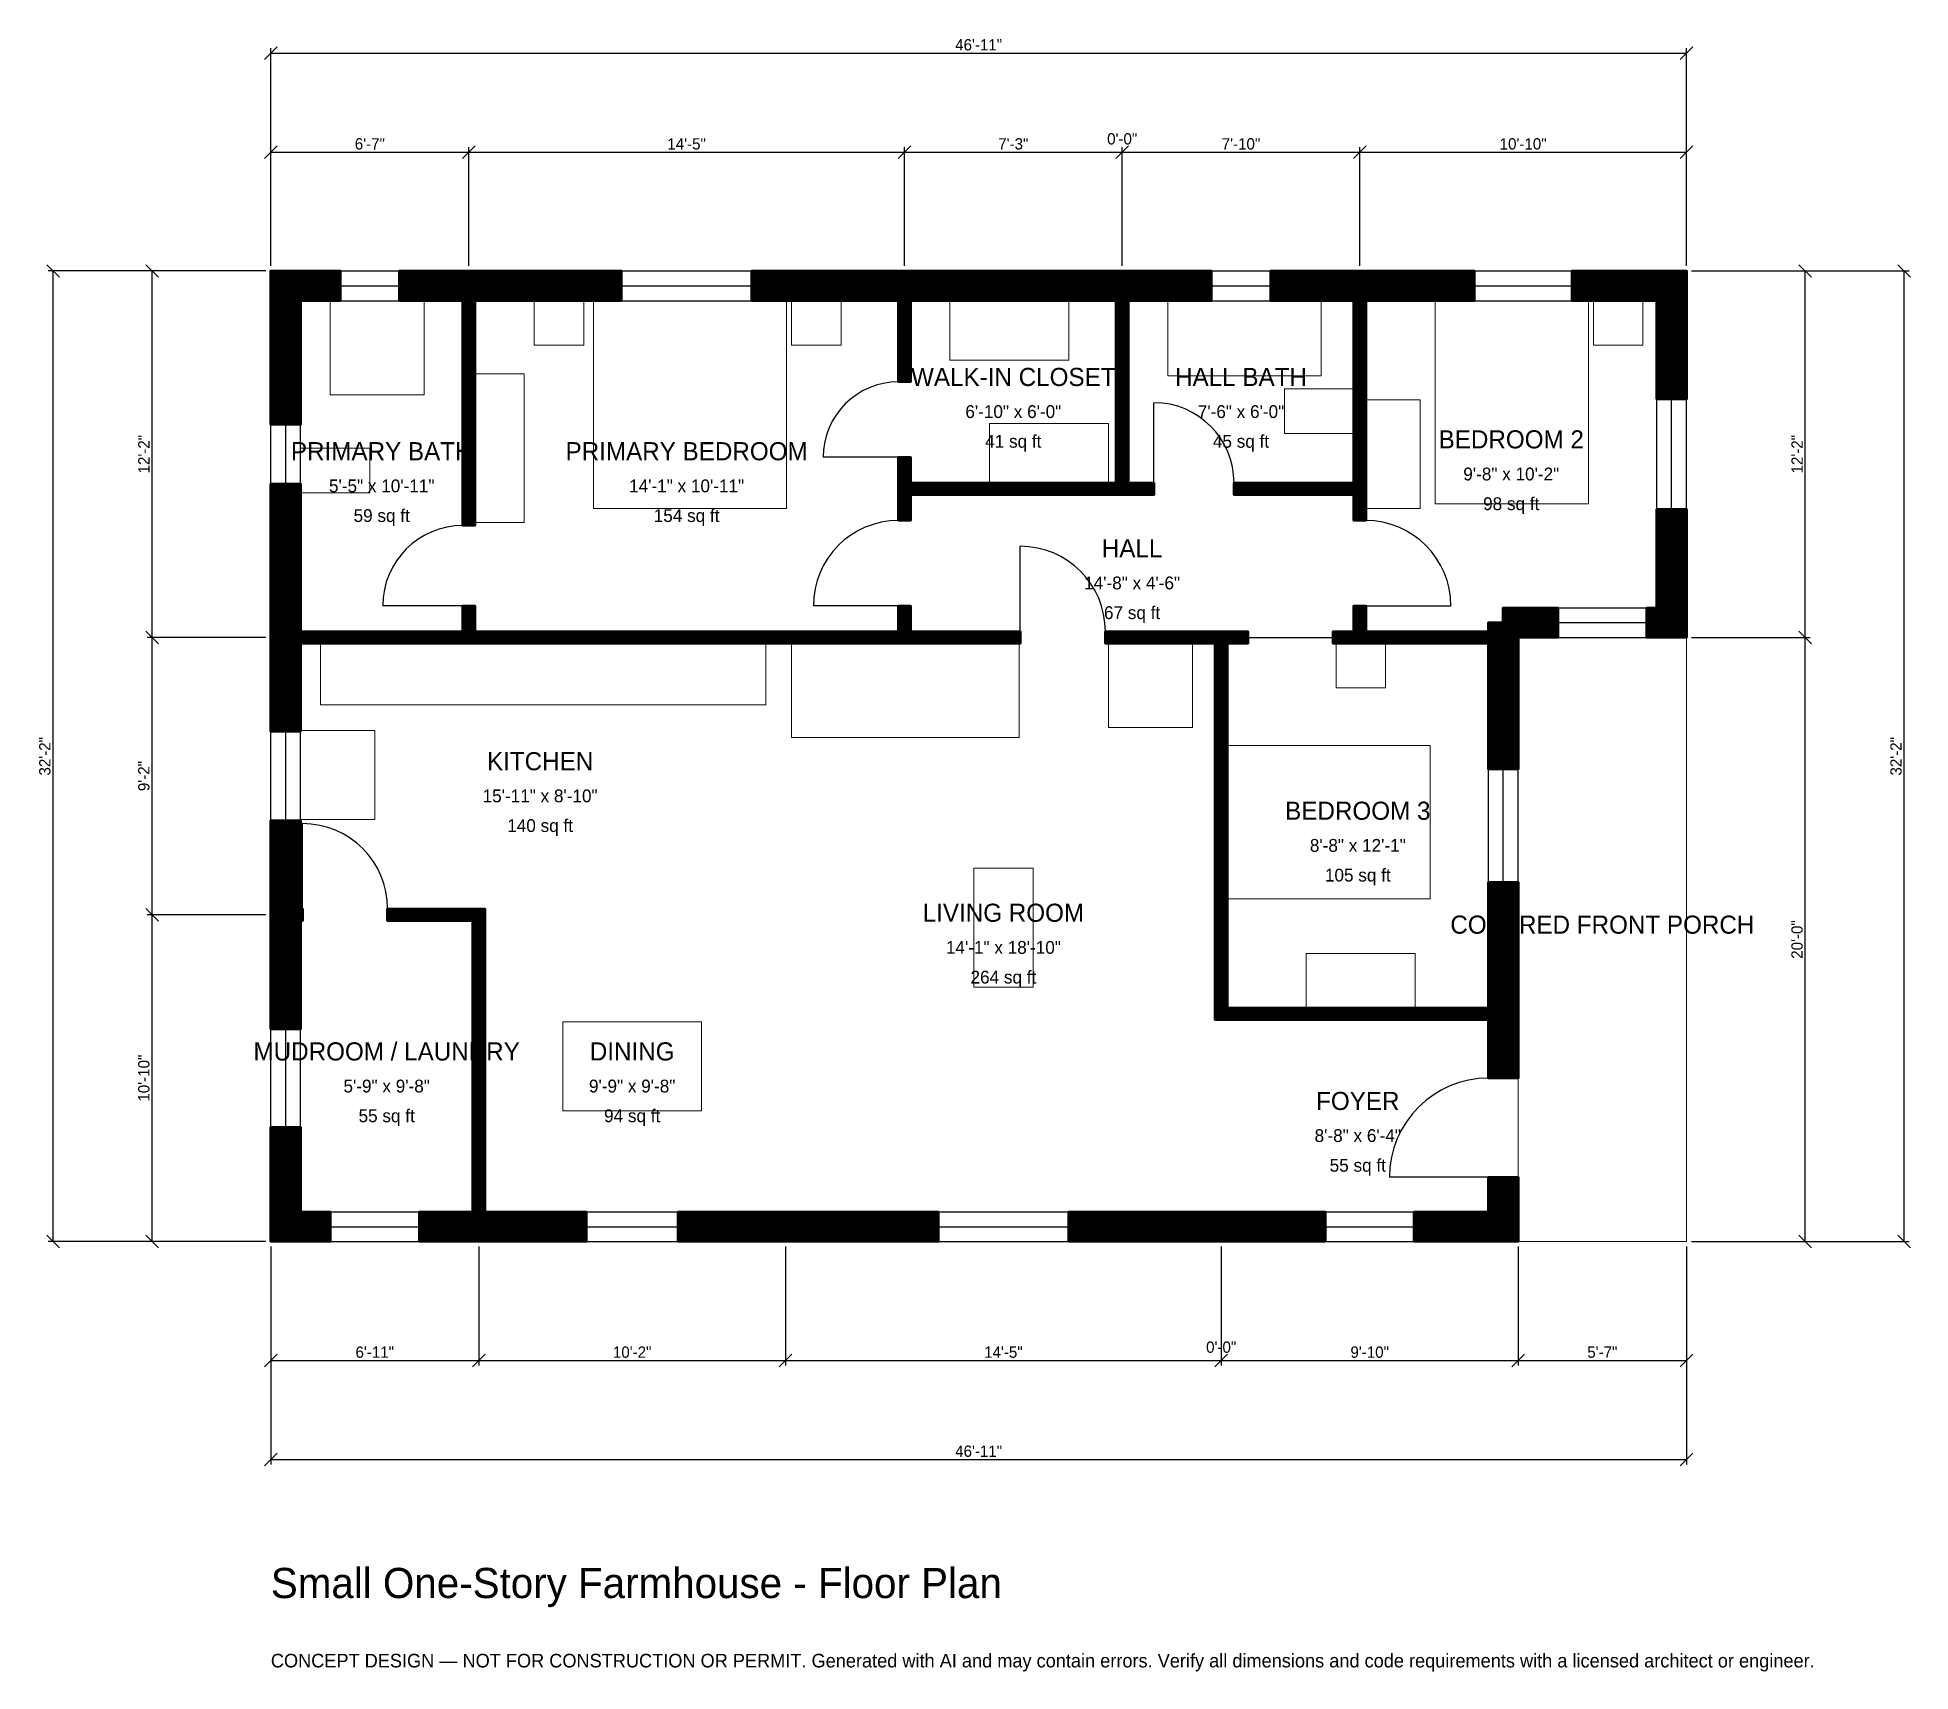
# Model space of a CAD drawing. Header units: inches. Extents: x -93 to 652, y -171 to 479.
import ezdxf
from ezdxf.enums import TextEntityAlignment as Align

# ---------------------------------------------------------------- set-up
doc = ezdxf.new("R2010")
doc.units = ezdxf.units.IN
doc.header["$MEASUREMENT"] = 0
doc.linetypes.add('DASHED', pattern=[0.6, 0.5, -0.1])
for name, color, linetype, lineweight in [('A-ANNO-DIMS', 1, 'Continuous', 13), ('A-ANNO-TEXT', 7, 'Continuous', 18), ('A-AREA-IDEN', 7, 'Continuous', 18), ('A-DOOR', 2, 'Continuous', 25), ('A-FLOR-FIXT', 9, 'Continuous', 13), ('A-FURN', 9, 'Continuous', 13), ('A-GLAZ', 4, 'Continuous', 25), ('A-SITE-PAVE', 8, 'Continuous', 13), ('A-WALL', 7, 'Continuous', 50), ('A-WALL-PATT', 8, 'Continuous', 13)]:
    doc.layers.add(name, color=color, linetype=linetype, lineweight=lineweight)
doc.dimstyles.new('PLAN', dxfattribs={"dimtxt": 4.5, "dimasz": 3, "dimexe": 2, "dimexo": 2, "dimgap": 1, "dimtad": 1, "dimdec": 0, "dimlunit": 4, "dimtsz": 2.5, "dimcen": 2.5, "dimclrd": 1, "dimclre": 1, "dimazin": 3, "dimtfac": 1, "dimtmove": 0, "dimatfit": 3})

msp = doc.modelspace()

# ---------------------------------------------------------------- hatches: boundary and pattern name
at = {"layer": 'A-WALL-PATT'}
h = msp.add_hatch(dxfattribs=at)
h.set_pattern_fill('ANSI31', color=8, scale=0.8)
h.paths.add_polyline_path([(85.0394, 0), (80.315, 0), (80.315, 0), (76.7717, 0), (59.0551, 0), (59.0551, 11.811), (76.7717, 11.811), (80.315, 11.811), (80.315, 127.5591), (46.4567, 127.5591), (46.4567, 132.2835), (80.315, 132.2835), (85.0394, 132.2835), (85.0394, 127.5591), (85.0394, 11.811), (88.5827, 11.811), (125.3937, 11.811), (125.3937, 0), (88.5827, 0), (85.0394, 0), (85.0394, 0)])
h.paths.add_polyline_path([(11.811, 0), (11.811, 0), (0, 0), (0, 0), (0, 0), (0, 0), (0, 0), (0, 11.811), (0, 11.811), (0, 45.4724), (11.811, 45.4724), (11.811, 11.811), (23.622, 11.811), (23.622, 0), (11.811, 0)])
h.paths.add_polyline_path([(0, 124.0157), (0, 127.5591), (0, 127.5591), (0, 132.2835), (0, 132.2835), (0, 135.8268), (0, 167.3228), (11.811, 167.3228), (11.811, 135.8268), (11.811, 132.2835), (12.5984, 132.2835), (12.5984, 127.5591), (11.811, 127.5591), (11.811, 124.0157), (11.811, 84.4488), (0, 84.4488), (0, 124.0157)])
h.paths.add_polyline_path([(0, 234.252), (0, 237.7953), (0, 237.7953), (0, 242.5197), (0, 242.5197), (0, 246.063), (0, 301.1811), (11.811, 301.1811), (11.811, 246.063), (11.811, 242.5197), (76.378, 242.5197), (76.378, 252.7559), (81.1024, 252.7559), (81.1024, 242.5197), (202.3622, 242.5197), (207.0866, 242.5197), (249.6063, 242.5197), (249.6063, 252.7559), (254.3307, 252.7559), (254.3307, 242.5197), (298.0315, 242.5197), (298.0315, 237.7953), (254.3307, 237.7953), (249.6063, 237.7953), (207.0866, 237.7953), (202.3622, 237.7953), (81.1024, 237.7953), (76.378, 237.7953), (11.811, 237.7953), (11.811, 234.252), (11.811, 202.7559), (0, 202.7559), (0, 234.252)])
h.paths.add_polyline_path([(0, 374.0157), (0, 374.0157), (0, 385.8268), (0, 385.8268), (0, 385.8268), (11.811, 385.8268), (11.811, 385.8268), (27.5591, 385.8268), (27.5591, 374.0157), (11.811, 374.0157), (11.811, 324.8031), (0, 324.8031), (0, 374.0157)])
h.paths.add_polyline_path([(72.8346, 385.8268), (76.378, 385.8268), (76.378, 385.8268), (81.1024, 385.8268), (81.1024, 385.8268), (84.6457, 385.8268), (139.3701, 385.8268), (139.3701, 374.0157), (84.6457, 374.0157), (81.1024, 374.0157), (81.1024, 284.6457), (76.378, 284.6457), (76.378, 374.0157), (72.8346, 374.0157), (51.1811, 374.0157), (51.1811, 385.8268), (72.8346, 385.8268)])
h.paths.add_polyline_path([(246.063, 385.8268), (249.6063, 385.8268), (249.6063, 385.8268), (254.3307, 385.8268), (254.3307, 385.8268), (257.874, 385.8268), (332.6772, 385.8268), (336.2205, 385.8268), (336.2205, 385.8268), (340.9449, 385.8268), (340.9449, 385.8268), (344.4882, 385.8268), (374.0157, 385.8268), (374.0157, 374.0157), (344.4882, 374.0157), (340.9449, 374.0157), (340.9449, 301.5748), (351.1811, 301.5748), (351.1811, 296.8504), (340.9449, 296.8504), (336.2205, 296.8504), (336.2205, 296.8504), (254.3307, 296.8504), (254.3307, 286.6142), (249.6063, 286.6142), (249.6063, 296.8504), (249.6063, 301.5748), (249.6063, 311.811), (254.3307, 311.811), (254.3307, 301.5748), (336.2205, 301.5748), (336.2205, 301.5748), (336.2205, 374.0157), (332.6772, 374.0157), (257.874, 374.0157), (254.3307, 374.0157), (254.3307, 341.7323), (249.6063, 341.7323), (249.6063, 374.0157), (246.063, 374.0157), (191.3386, 374.0157), (191.3386, 385.8268), (246.063, 385.8268)])
h.paths.add_polyline_path([(427.1654, 385.8268), (430.7087, 385.8268), (430.7087, 385.8268), (435.4331, 385.8268), (435.4331, 385.8268), (438.9764, 385.8268), (478.5433, 385.8268), (478.5433, 374.0157), (438.9764, 374.0157), (435.4331, 374.0157), (435.4331, 301.5748), (435.4331, 296.8504), (435.4331, 286.6142), (430.7087, 286.6142), (430.7087, 296.8504), (383.0709, 296.8504), (383.0709, 301.5748), (430.7087, 301.5748), (430.7087, 374.0157), (427.1654, 374.0157), (397.6378, 374.0157), (397.6378, 385.8268), (427.1654, 385.8268)])
h.paths.add_polyline_path([(551.1811, 385.8268), (551.1811, 385.8268), (562.9921, 385.8268), (562.9921, 385.8268), (562.9922, 385.8268), (562.9922, 374.0157), (562.9921, 374.0157), (562.9921, 334.8425), (551.1811, 334.8425), (551.1811, 374.0157), (517.5197, 374.0157), (517.5197, 385.8268), (551.1811, 385.8268)])
h.paths.add_polyline_path([(562.9921, 251.9685), (562.9922, 251.9685), (562.9922, 240.1575), (562.9921, 240.1575), (562.9921, 240.1574), (551.1811, 240.1574), (551.1811, 240.1575), (547.2441, 240.1575), (547.2441, 251.9685), (551.1811, 251.9685), (551.1811, 291.1417), (562.9921, 291.1417), (562.9921, 251.9685)])
h.paths.add_polyline_path([(498.4252, 240.1575), (498.4252, 240.1574), (496.063, 240.1574), (496.063, 237.7953), (496.063, 237.7953), (496.063, 187.7953), (484.252, 187.7953), (484.252, 237.7953), (435.4331, 237.7953), (430.7087, 237.7953), (422.4409, 237.7953), (422.4409, 242.5197), (430.7087, 242.5197), (430.7087, 252.7559), (435.4331, 252.7559), (435.4331, 242.5197), (484.252, 242.5197), (484.252, 246.063), (490.1575, 246.063), (490.1575, 251.9685), (511.811, 251.9685), (511.811, 240.1575), (498.4252, 240.1575)])
h.paths.add_polyline_path([(496.063, 96.4567), (496.063, 92.9134), (496.063, 92.9134), (496.063, 88.189), (496.063, 88.189), (496.063, 84.6457), (496.063, 64.9606), (484.252, 64.9606), (484.252, 84.6457), (484.252, 88.189), (380.315, 88.189), (375.5906, 88.189), (375.5906, 88.189), (375.5906, 92.9134), (375.5906, 92.9134), (375.5906, 237.7953), (375.5906, 237.7953), (331.8898, 237.7953), (331.8898, 242.5197), (375.5906, 242.5197), (375.5906, 242.5197), (380.315, 242.5197), (388.5827, 242.5197), (388.5827, 237.7953), (380.315, 237.7953), (380.315, 92.9134), (484.252, 92.9134), (484.252, 96.4567), (484.252, 142.9134), (496.063, 142.9134), (496.063, 96.4567)])
h.paths.add_polyline_path([(496.063, 11.811), (496.063, 11.811), (496.063, 0), (496.063, 0), (496.063, 0), (496.063, 0), (484.252, 0), (484.252, 0), (454.7244, 0), (454.7244, 11.811), (484.252, 11.811), (484.252, 25.5906), (496.063, 25.5906), (496.063, 11.811)])
h.paths.add_polyline_path([(383.8583, 0), (372.0472, 0), (317.3228, 0), (317.3228, 11.811), (372.0472, 11.811), (383.8583, 11.811), (419.2913, 11.811), (419.2913, 0), (383.8583, 0)])
h.paths.add_polyline_path([(210.6299, 0), (198.8189, 0), (162.0079, 0), (162.0079, 11.811), (198.8189, 11.811), (210.6299, 11.811), (265.3543, 11.811), (265.3543, 0), (210.6299, 0)])

# ---------------------------------------------------------------- linework, layer by layer
at = {"layer": 'A-DOOR'}
for p, q in [((351.1811, 301.5748), (351.1811, 333.4646)), ((249.6063, 311.811), (219.685, 311.811)), ((298.0315, 242.5197), (298.0315, 276.378)), ((76.378, 252.7559), (44.4882, 252.7559)), ((249.6063, 252.7559), (215.748, 252.7559)), ((435.4331, 252.7559), (469.2913, 252.7559)), ((388.5827, 240.1575), (422.4409, 240.1575)), ((12.5984, 132.2835), (12.5984, 166.1417)), ((484.252, 25.5906), (444.8819, 25.5906))]:
    msp.add_line(p, q, dxfattribs=at)
for centre, radius, start, end in [((249.6063, 311.811), 29.9213, 90, 180), ((351.1811, 301.5748), 31.8898, 0, 90), ((76.378, 252.7559), 31.8898, 90, 180), ((249.6063, 252.7559), 33.8583, 90, 180), ((435.4331, 252.7559), 33.8583, 0, 90), ((298.0315, 242.5197), 33.8583, 0, 90), ((12.5984, 132.2835), 33.8583, 0, 90), ((484.252, 25.5906), 39.3701, 90, 180)]:
    msp.add_arc(centre, radius, start, end, dxfattribs=at)
at = {"layer": 'A-FLOR-FIXT'}
for points in [[(23.622, 336.6142), (61.0236, 336.6142), (61.0236, 374.0157), (23.622, 374.0157)], [(356.6929, 344.0945), (417.7165, 344.0945), (417.7165, 374.0157), (356.6929, 374.0157)], [(403.1496, 321.2598), (430.7087, 321.2598), (430.7087, 338.9764), (403.1496, 338.9764)], [(11.811, 297.6378), (39.3701, 297.6378), (39.3701, 315.3543), (11.811, 315.3543)], [(19.685, 213.3858), (196.8504, 213.3858), (196.8504, 237.7953), (19.685, 237.7953)]]:
    msp.add_lwpolyline(points, close=True, dxfattribs=at)
at = {"layer": 'A-FURN'}
for points in [[(104.7244, 356.2992), (124.4094, 356.2992), (124.4094, 374.0157), (104.7244, 374.0157)], [(128.3465, 291.3386), (205.1181, 291.3386), (205.1181, 374.0157), (128.3465, 374.0157)], [(207.0866, 356.2992), (226.7717, 356.2992), (226.7717, 374.0157), (207.0866, 374.0157)], [(270.0787, 350.3937), (317.3228, 350.3937), (317.3228, 374.0157), (270.0787, 374.0157)], [(462.9921, 293.3071), (524.0157, 293.3071), (524.0157, 374.0157), (462.9921, 374.0157)], [(525.9843, 356.2992), (545.6693, 356.2992), (545.6693, 374.0157), (525.9843, 374.0157)], [(81.1024, 285.8268), (100.7874, 285.8268), (100.7874, 344.8819), (81.1024, 344.8819)], [(435.4331, 291.3386), (457.0866, 291.3386), (457.0866, 334.6457), (435.4331, 334.6457)], [(285.8268, 301.5748), (333.0709, 301.5748), (333.0709, 325.1969), (285.8268, 325.1969)], [(207.0866, 200.3937), (297.6378, 200.3937), (297.6378, 237.7953), (207.0866, 237.7953)], [(333.0709, 204.3307), (366.5354, 204.3307), (366.5354, 237.7953), (333.0709, 237.7953)], [(423.622, 220.0787), (443.3071, 220.0787), (443.3071, 237.7953), (423.622, 237.7953)], [(11.811, 167.7165), (41.3386, 167.7165), (41.3386, 203.1496), (11.811, 203.1496)], [(380.315, 136.2205), (461.0236, 136.2205), (461.0236, 197.2441), (380.315, 197.2441)], [(279.5276, 101.1811), (303.1496, 101.1811), (303.1496, 148.4252), (279.5276, 148.4252)], [(411.811, 92.9134), (455.1181, 92.9134), (455.1181, 114.5669), (411.811, 114.5669)], [(116.1417, 51.9685), (171.2598, 51.9685), (171.2598, 87.4016), (116.1417, 87.4016)]]:
    msp.add_lwpolyline(points, close=True, dxfattribs=at)
at = {"layer": 'A-GLAZ'}
for p, q in [((27.5591, 385.8268), (51.1811, 385.8268)), ((27.5591, 379.9213), (51.1811, 379.9213)), ((139.3701, 385.8268), (191.3386, 385.8268)), ((139.3701, 379.9213), (191.3386, 379.9213)), ((374.0157, 385.8268), (397.6378, 385.8268)), ((374.0157, 379.9213), (397.6378, 379.9213)), ((478.5433, 385.8268), (517.5197, 385.8268)), ((478.5433, 379.9213), (517.5197, 379.9213)), ((27.5591, 374.0157), (51.1811, 374.0157)), ((139.3701, 374.0157), (191.3386, 374.0157)), ((374.0157, 374.0157), (397.6378, 374.0157)), ((478.5433, 374.0157), (517.5197, 374.0157)), ((551.1811, 291.1417), (551.1811, 334.8425)), ((557.0866, 291.1417), (557.0866, 334.8425)), ((562.9921, 291.1417), (562.9921, 334.8425)), ((0, 301.1811), (0, 324.8031)), ((5.9055, 301.1811), (5.9055, 324.8031)), ((11.811, 301.1811), (11.811, 324.8031)), ((511.811, 251.9685), (547.2441, 251.9685)), ((511.811, 246.063), (547.2441, 246.063)), ((511.811, 240.1575), (547.2441, 240.1575)), ((0, 167.3228), (0, 202.7559)), ((5.9055, 167.3228), (5.9055, 202.7559)), ((11.811, 167.3228), (11.811, 202.7559)), ((484.252, 142.9134), (484.252, 187.7953)), ((490.1575, 142.9134), (490.1575, 187.7953)), ((496.063, 142.9134), (496.063, 187.7953)), ((0, 45.4724), (0, 84.4488)), ((5.9055, 45.4724), (5.9055, 84.4488)), ((11.811, 45.4724), (11.811, 84.4488)), ((23.622, 11.811), (59.0551, 11.811)), ((125.3937, 11.811), (162.0079, 11.811)), ((265.3543, 11.811), (317.3228, 11.811)), ((419.2913, 11.811), (454.7244, 11.811)), ((23.622, 5.9055), (59.0551, 5.9055)), ((23.622, 0), (59.0551, 0)), ((125.3937, 5.9055), (162.0079, 5.9055)), ((125.3937, 0), (162.0079, 0)), ((265.3543, 5.9055), (317.3228, 5.9055)), ((265.3543, 0), (317.3228, 0)), ((419.2913, 5.9055), (454.7244, 5.9055)), ((419.2913, 0), (454.7244, 0))]:
    msp.add_line(p, q, dxfattribs=at)
at = {"layer": 'A-SITE-PAVE', "linetype": 'DASHED'}
msp.add_lwpolyline([(496.063, 0), (562.9921, 0), (562.9921, 240.1575), (496.063, 240.1575)], close=True, dxfattribs=at)
at = {"layer": 'A-WALL'}
for points in [[(0, 374.0157), (0, 374.0157), (0, 385.8268), (0, 385.8268), (0, 385.8268), (11.811, 385.8268), (11.811, 385.8268), (27.5591, 385.8268), (27.5591, 374.0157), (11.811, 374.0157), (11.811, 324.8031), (0, 324.8031), (0, 374.0157)], [(72.8346, 385.8268), (76.378, 385.8268), (76.378, 385.8268), (81.1024, 385.8268), (81.1024, 385.8268), (84.6457, 385.8268), (139.3701, 385.8268), (139.3701, 374.0157), (84.6457, 374.0157), (81.1024, 374.0157), (81.1024, 284.6457), (76.378, 284.6457), (76.378, 374.0157), (72.8346, 374.0157), (51.1811, 374.0157), (51.1811, 385.8268), (72.8346, 385.8268)], [(246.063, 385.8268), (249.6063, 385.8268), (249.6063, 385.8268), (254.3307, 385.8268), (254.3307, 385.8268), (257.874, 385.8268), (332.6772, 385.8268), (336.2205, 385.8268), (336.2205, 385.8268), (340.9449, 385.8268), (340.9449, 385.8268), (344.4882, 385.8268), (374.0157, 385.8268), (374.0157, 374.0157), (344.4882, 374.0157), (340.9449, 374.0157), (340.9449, 301.5748), (351.1811, 301.5748), (351.1811, 296.8504), (340.9449, 296.8504), (336.2205, 296.8504), (336.2205, 296.8504), (254.3307, 296.8504), (254.3307, 286.6142), (249.6063, 286.6142), (249.6063, 296.8504), (249.6063, 301.5748), (249.6063, 311.811), (254.3307, 311.811), (254.3307, 301.5748), (336.2205, 301.5748), (336.2205, 301.5748), (336.2205, 374.0157), (332.6772, 374.0157), (257.874, 374.0157), (254.3307, 374.0157), (254.3307, 341.7323), (249.6063, 341.7323), (249.6063, 374.0157), (246.063, 374.0157), (191.3386, 374.0157), (191.3386, 385.8268), (246.063, 385.8268)], [(427.1654, 385.8268), (430.7087, 385.8268), (430.7087, 385.8268), (435.4331, 385.8268), (435.4331, 385.8268), (438.9764, 385.8268), (478.5433, 385.8268), (478.5433, 374.0157), (438.9764, 374.0157), (435.4331, 374.0157), (435.4331, 301.5748), (435.4331, 296.8504), (435.4331, 286.6142), (430.7087, 286.6142), (430.7087, 296.8504), (383.0709, 296.8504), (383.0709, 301.5748), (430.7087, 301.5748), (430.7087, 374.0157), (427.1654, 374.0157), (397.6378, 374.0157), (397.6378, 385.8268), (427.1654, 385.8268)], [(551.1811, 385.8268), (551.1811, 385.8268), (562.9921, 385.8268), (562.9921, 385.8268), (562.9922, 385.8268), (562.9922, 374.0157), (562.9921, 374.0157), (562.9921, 334.8425), (551.1811, 334.8425), (551.1811, 374.0157), (517.5197, 374.0157), (517.5197, 385.8268), (551.1811, 385.8268)], [(0, 234.252), (0, 237.7953), (0, 237.7953), (0, 242.5197), (0, 242.5197), (0, 246.063), (0, 301.1811), (11.811, 301.1811), (11.811, 246.063), (11.811, 242.5197), (76.378, 242.5197), (76.378, 252.7559), (81.1024, 252.7559), (81.1024, 242.5197), (202.3622, 242.5197), (207.0866, 242.5197), (249.6063, 242.5197), (249.6063, 252.7559), (254.3307, 252.7559), (254.3307, 242.5197), (298.0315, 242.5197), (298.0315, 237.7953), (254.3307, 237.7953), (249.6063, 237.7953), (207.0866, 237.7953), (202.3622, 237.7953), (81.1024, 237.7953), (76.378, 237.7953), (11.811, 237.7953), (11.811, 234.252), (11.811, 202.7559), (0, 202.7559), (0, 234.252)], [(562.9921, 251.9685), (562.9922, 251.9685), (562.9922, 240.1575), (562.9921, 240.1575), (562.9921, 240.1574), (551.1811, 240.1574), (551.1811, 240.1575), (547.2441, 240.1575), (547.2441, 251.9685), (551.1811, 251.9685), (551.1811, 291.1417), (562.9921, 291.1417), (562.9921, 251.9685)], [(498.4252, 240.1575), (498.4252, 240.1574), (496.063, 240.1574), (496.063, 237.7953), (496.063, 237.7953), (496.063, 187.7953), (484.252, 187.7953), (484.252, 237.7953), (435.4331, 237.7953), (430.7087, 237.7953), (422.4409, 237.7953), (422.4409, 242.5197), (430.7087, 242.5197), (430.7087, 252.7559), (435.4331, 252.7559), (435.4331, 242.5197), (484.252, 242.5197), (484.252, 246.063), (490.1575, 246.063), (490.1575, 251.9685), (511.811, 251.9685), (511.811, 240.1575), (498.4252, 240.1575)], [(496.063, 96.4567), (496.063, 92.9134), (496.063, 92.9134), (496.063, 88.189), (496.063, 88.189), (496.063, 84.6457), (496.063, 64.9606), (484.252, 64.9606), (484.252, 84.6457), (484.252, 88.189), (380.315, 88.189), (375.5906, 88.189), (375.5906, 88.189), (375.5906, 92.9134), (375.5906, 92.9134), (375.5906, 237.7953), (375.5906, 237.7953), (331.8898, 237.7953), (331.8898, 242.5197), (375.5906, 242.5197), (375.5906, 242.5197), (380.315, 242.5197), (388.5827, 242.5197), (388.5827, 237.7953), (380.315, 237.7953), (380.315, 92.9134), (484.252, 92.9134), (484.252, 96.4567), (484.252, 142.9134), (496.063, 142.9134), (496.063, 96.4567)], [(0, 124.0157), (0, 127.5591), (0, 127.5591), (0, 132.2835), (0, 132.2835), (0, 135.8268), (0, 167.3228), (11.811, 167.3228), (11.811, 135.8268), (11.811, 132.2835), (12.5984, 132.2835), (12.5984, 127.5591), (11.811, 127.5591), (11.811, 124.0157), (11.811, 84.4488), (0, 84.4488), (0, 124.0157)], [(85.0394, 0), (80.315, 0), (80.315, 0), (76.7717, 0), (59.0551, 0), (59.0551, 11.811), (76.7717, 11.811), (80.315, 11.811), (80.315, 127.5591), (46.4567, 127.5591), (46.4567, 132.2835), (80.315, 132.2835), (85.0394, 132.2835), (85.0394, 127.5591), (85.0394, 11.811), (88.5827, 11.811), (125.3937, 11.811), (125.3937, 0), (88.5827, 0), (85.0394, 0), (85.0394, 0)], [(11.811, 0), (11.811, 0), (0, 0), (0, 0), (0, 0), (0, 0), (0, 0), (0, 11.811), (0, 11.811), (0, 45.4724), (11.811, 45.4724), (11.811, 11.811), (23.622, 11.811), (23.622, 0), (11.811, 0)], [(496.063, 11.811), (496.063, 11.811), (496.063, 0), (496.063, 0), (496.063, 0), (496.063, 0), (484.252, 0), (484.252, 0), (454.7244, 0), (454.7244, 11.811), (484.252, 11.811), (484.252, 25.5906), (496.063, 25.5906), (496.063, 11.811)], [(210.6299, 0), (198.8189, 0), (162.0079, 0), (162.0079, 11.811), (198.8189, 11.811), (210.6299, 11.811), (265.3543, 11.811), (265.3543, 0), (210.6299, 0)], [(383.8583, 0), (372.0472, 0), (317.3228, 0), (317.3228, 11.811), (372.0472, 11.811), (383.8583, 11.811), (419.2913, 11.811), (419.2913, 0), (383.8583, 0)]]:
    msp.add_lwpolyline(points, close=True, dxfattribs=at)

# ---------------------------------------------------------------- texts
at = {"layer": 'A-ANNO-TEXT'}
for s, height, p in [('Small One-Story Farmhouse - Floor Plan', 12, (0, -141.7323)), ('CONCEPT DESIGN — NOT FOR CONSTRUCTION OR PERMIT. Generated with AI and may contain errors. Verify all dimensions and code requirements with a licensed architect or engineer.', 5.4, (0, -169.2913))]:
    msp.add_text(s, height=height, dxfattribs=at).set_placement(p)
at = {"layer": 'A-AREA-IDEN'}
for s, height, p in [('WALK-IN CLOSET', 7.2, (295.2756, 343.7008)), ('HALL BATH', 7.2, (385.8268, 343.7008)), ('6\'-10" x 6\'-0"', 5.1, (295.2756, 329.9213)), ('7\'-6" x 6\'-0"', 5.1, (385.8268, 329.9213)), ('41 sq ft', 5.1, (295.2756, 318.1102)), ('45 sq ft', 5.1, (385.8268, 318.1102)), ('BEDROOM 2', 7.2, (493.3071, 318.8976)), ('PRIMARY BATH', 7.2, (44.0945, 314.1732)), ('PRIMARY BEDROOM', 7.2, (165.3543, 314.1732)), ('9\'-8" x 10\'-2"', 5.1, (493.3071, 305.1181)), ('5\'-5" x 10\'-11"', 5.1, (44.0945, 300.3937)), ('14\'-1" x 10\'-11"', 5.1, (165.3543, 300.3937)), ('59 sq ft', 5.1, (44.0945, 288.5827)), ('154 sq ft', 5.1, (165.3543, 288.5827)), ('98 sq ft', 5.1, (493.3071, 293.3071)), ('HALL', 7.2, (342.5197, 275.5906)), ('14\'-8" x 4\'-6"', 5.1, (342.5197, 261.811)), ('67 sq ft', 5.1, (342.5197, 250)), ('KITCHEN', 7.2, (107.0866, 190.9449)), ('15\'-11" x 8\'-10"', 5.1, (107.0866, 177.1654)), ('BEDROOM 3', 7.2, (432.2835, 171.2598)), ('140 sq ft', 5.1, (107.0866, 165.3543)), ('8\'-8" x 12\'-1"', 5.1, (432.2835, 157.4803)), ('105 sq ft', 5.1, (432.2835, 145.6693)), ('LIVING ROOM', 7.2, (291.3386, 130.7087)), ('COVERED FRONT PORCH', 7.2, (529.5276, 125.9843)), ('14\'-1" x 18\'-10"', 5.1, (291.3386, 116.9291)), ('264 sq ft', 5.1, (291.3386, 105.1181)), ('MUDROOM / LAUNDRY', 7.2, (46.063, 75.5906)), ('DINING', 7.2, (143.7008, 75.5906)), ('5\'-9" x 9\'-8"', 5.1, (46.063, 61.811)), ('9\'-9" x 9\'-8"', 5.1, (143.7008, 61.811)), ('FOYER', 7.2, (432.2835, 55.9055)), ('55 sq ft', 5.1, (46.063, 50)), ('94 sq ft', 5.1, (143.7008, 50)), ('8\'-8" x 6\'-4"', 5.1, (432.2835, 42.126)), ('55 sq ft', 5.1, (432.2835, 30.315))]:
    msp.add_text(s, height=height, dxfattribs=at).set_placement(p, align=Align.MIDDLE_CENTER)

# ---------------------------------------------------------------- dimensions: what is measured, and where the dimension line sits
at = {"layer": 'A-ANNO-DIMS'}
for base, p1, p2, text in [((0, 472.4409), (0, 385.8268), (562.9921, 385.8268), '46\'-11"'), ((338.5827, 433.0709), (338.5827, 385.8268), (338.5827, 385.8268), '0\'-0"'), ((0, 433.0709), (0, 385.8268), (78.7402, 385.8268), '6\'-7"'), ((78.7402, 433.0709), (78.7402, 385.8268), (251.9685, 385.8268), '14\'-5"'), ((251.9685, 433.0709), (251.9685, 385.8268), (338.5827, 385.8268), '7\'-3"'), ((338.5827, 433.0709), (338.5827, 385.8268), (433.0709, 385.8268), '7\'-10"'), ((433.0709, 433.0709), (433.0709, 385.8268), (562.9921, 385.8268), '10\'-10"'), ((0, -47.2441), (0, 0), (82.6772, 0), '6\'-11"'), ((0, -86.6142), (0, 0), (562.9921, 0), '46\'-11"'), ((82.6772, -47.2441), (82.6772, 0), (204.7244, 0), '10\'-2"'), ((204.7244, -47.2441), (204.7244, 0), (377.9528, 0), '14\'-5"'), ((377.9528, -47.2441), (377.9528, 0), (377.9528, 0), '0\'-0"'), ((377.9528, -47.2441), (377.9528, 0), (496.063, 0), '9\'-10"'), ((496.063, -47.2441), (496.063, 0), (562.9921, 0), '5\'-7"')]:
    msp.add_linear_dim(base=base, p1=p1, p2=p2, text=text, dimstyle='PLAN', dxfattribs=at).render()
for base, p1, p2, text in [((-86.6142, 0), (0, 0), (0, 385.8268), '32\'-2"'), ((-47.2441, 240.1575), (0, 240.1575), (0, 385.8268), '12\'-2"'), ((610.2362, 240.1575), (562.9921, 240.1575), (562.9921, 385.8268), '12\'-2"'), ((649.6063, 0), (562.9921, 0), (562.9921, 385.8268), '32\'-2"'), ((-47.2441, 129.9213), (0, 129.9213), (0, 240.1575), '9\'-2"'), ((610.2362, 0), (562.9921, 0), (562.9921, 240.1575), '20\'-0"'), ((-47.2441, 0), (0, 0), (0, 129.9213), '10\'-10"')]:
    msp.add_linear_dim(base=base, p1=p1, p2=p2, angle=90, text=text, dimstyle='PLAN', dxfattribs=at).render()

doc.saveas('drawing.dxf')
